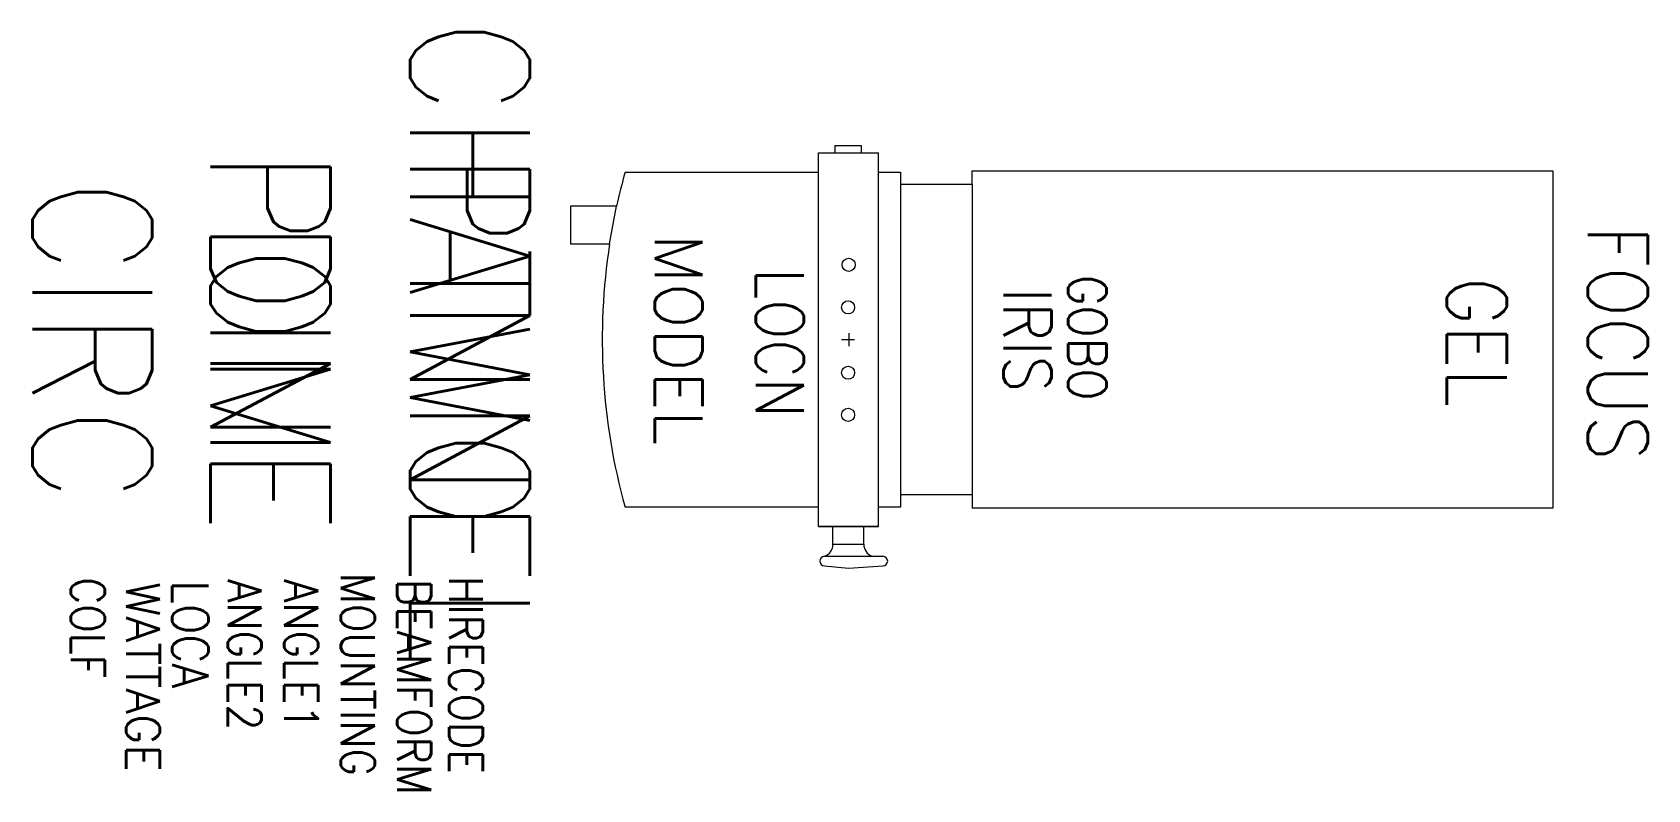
# Model space of a CAD drawing. Extents: x -1171 to 178, y 297 to 930.
import ezdxf
from ezdxf.enums import TextEntityAlignment as Align

# ---------------------------------------------------------------- set-up
doc = ezdxf.new("R2010")
doc.units = 0
doc.header["$MEASUREMENT"] = 0
doc.layers.get('0').update_dxf_attribs({"linetype": 'CONTINUOUS'})
for name, color, linetype in [('CHANNEL', 3, 'CONTINUOUS'), ('CIRC', 6, 'CONTINUOUS'), ('DIMMER', 4, 'CONTINUOUS'), ('FOCUS', 2, 'CONTINUOUS'), ('GEL', 1, 'CONTINUOUS'), ('LANTERNS', 4, 'CONTINUOUS'), ('LOCATION', 7, 'CONTINUOUS'), ('MODEL', 6, 'CONTINUOUS'), ('PATCH', 5, 'CONTINUOUS'), ('PATCH2', 5, 'CONTINUOUS')]:
    doc.layers.add(name, color=color, linetype=linetype)
doc.styles.get("Standard").update_dxf_attribs({"font": 'txt.shx'})

msp = doc.modelspace()

# ---------------------------------------------------------------- linework, layer by layer
for p, q in [((-514.8, 517), (-514.8, 829)), ((-514.8, 829), (-464.8, 829)), ((-501.2, 835), (-479.2, 835)), ((-501.2, 835), (-501.2, 829)), ((-479.2, 835), (-479.2, 829)), ((-464.8, 517), (-464.8, 829)), ((-676.4, 812.9), (-514.8, 812.9)), ((-464.8, 812.9), (-446.4, 812.9)), ((-446.4, 812.9), (-446.4, 802.9)), ((-386.4, 813.9), (98.6, 813.9)), ((-386.4, 802.9), (-386.4, 813.9)), ((98.6, 813.9), (98.6, 532.1)), ((-446.4, 802.9), (-446.4, 543.4)), ((-446.4, 802.9), (-386.4, 802.9)), ((-386.4, 802.9), (-386.4, 543.4)), ((-722, 784.4), (-722, 761.2)), ((-683.5, 784.4), (-722, 784.4)), ((-689.3, 752.9), (-683.5, 784.4)), ((-722, 761.2), (-722, 752.9)), ((-722, 752.9), (-689.3, 752.9)), ((-489.6, 678.4), (-489.6, 667.5)), ((-495.6, 673), (-484.6, 673)), ((-386.4, 543.4), (-446.4, 543.4)), ((-446.4, 543.4), (-446.4, 532.9)), ((-446.4, 542.9), (-446.4, 532.9)), ((-386.4, 543.4), (-386.4, 532.1)), ((-514.8, 532.9), (-676.4, 532.9)), ((-446.4, 532.9), (-464.8, 532.9)), ((98.6, 532.1), (-386.4, 532.1)), ((-464.8, 517), (-514.8, 517)), ((-514.8, 517), (-464.8, 517)), ((-502.8, 502), (-502.8, 517)), ((-476.8, 502), (-476.8, 517)), ((-502.8, 502), (-476.8, 502)), ((-509.8, 492), (-461, 492)), ((-509.8, 484), (-489.8, 482)), ((-489.8, 482), (-461, 484))]:
    msp.add_line(p, q)
for centre in [(-489.6, 735.5), (-490.1, 699.9), (-490.1, 645.3), (-490.1, 610.2)]:
    msp.add_circle(centre, 5.5)
for centre, radius, start, end in [((-171.6, 672.9), 523.8, 164.4991, 167.7049), ((-171.6, 672.9), 523.8, 171.2134, 195.5009), ((-513, 501.7), 10.2, 288.0473, 1.9687), ((-466.9, 501.6), 9.99, 177.3184, 252.6657), ((-509.8, 488), 4, 90, 270), ((-461, 488), 4, 270, 90)]:
    msp.add_arc(centre, radius, start, end)
msp.add_point((-489.6, 673))
at = {"layer": 'LANTERNS', "color": 0}
msp.add_point((-489.6, 673), dxfattribs=at)

# ---------------------------------------------------------------- texts
at = {"layer": 'CHANNEL', "width": 0.89}
msp.add_attdef('CHANNEL', text='', height=100, rotation=270, dxfattribs=at).set_placement((-855.9, 672.2), align=Align.CENTER)
at = {"layer": 'CIRC', "width": 0.89}
msp.add_attdef('CIRC', text='', height=100, rotation=270, dxfattribs=at).set_placement((-1171.4, 672.2), align=Align.CENTER)
at = {"layer": 'DIMMER', "width": 0.89}
msp.add_attdef('DIM', text='', height=100, rotation=270, dxfattribs=at).set_placement((-1022.5, 673), align=Align.CENTER)
at = {"layer": 'FOCUS', "color": 30, "width": 0.89}
msp.add_attdef('FOCUS', text='', height=50, rotation=270, dxfattribs=at).set_placement((127.8, 670), align=Align.CENTER)
at = {"layer": 'GEL', "width": 0.89}
for tag, height, p in [('GOBO', 32, (-306.3, 674.6)), ('GEL', 50, (10, 670.9))]:
    msp.add_attdef(tag, text='', height=height, rotation=270, dxfattribs=at).set_placement(p, align=Align.CENTER)
at = {"layer": 'LANTERNS', "color": 30, "width": 0.89}
msp.add_attdef('IRIS', text='', height=40, rotation=270, dxfattribs=at).set_placement((-340.2, 672.6), align=Align.MIDDLE)
at = {"layer": 'LANTERNS', "color": 0, "width": 0.89, "flags": 1}
for tag, p, s, height in [('MOUNTING', (-913.8, 478.2), 'STANDARD HOOK CLAMP', 28.305), ('COLF', (-1139.2, 474.5), 'N', 28.3), ('LOCA', (-1054.6, 471.9), '', 30.3), ('ANGLE2', (-1008.2, 473), '38', 28.3), ('ANGLE1', (-961, 473), '20', 28.3), ('BEAMFORM', (-866.6, 473), 'C', 28.3), ('HIRECODE', (-823.4, 475.5), '', 28.3)]:
    msp.add_attdef(tag, p, s, height=height, rotation=270, dxfattribs=at)
at = {"layer": 'LANTERNS', "color": 0, "flags": 1}
msp.add_attdef('WATTAGE', (-1093, 470.6), '2000', height=28, rotation=270, dxfattribs=at)
at = {"layer": 'LOCATION', "width": 0.89}
msp.add_attdef('LOCN', text='', height=40, rotation=270, dxfattribs=at).set_placement((-567.1, 670.1), align=Align.CENTER)
at = {"layer": 'MODEL'}
msp.add_attdef('MODEL', text='CAD1932', height=40, rotation=270, dxfattribs=at).set_placement((-651.6, 673), align=Align.CENTER)
at = {"layer": 'PATCH', "width": 0.89}
msp.add_attdef('PONE', text='', height=100, rotation=270, dxfattribs=at).set_placement((-1022.5, 672.2), align=Align.CENTER)
at = {"layer": 'PATCH2', "width": 0.89}
msp.add_attdef('PTWO', text='', height=100, rotation=270, dxfattribs=at).set_placement((-855.9, 672.2), align=Align.CENTER)

doc.saveas('drawing.dxf')
